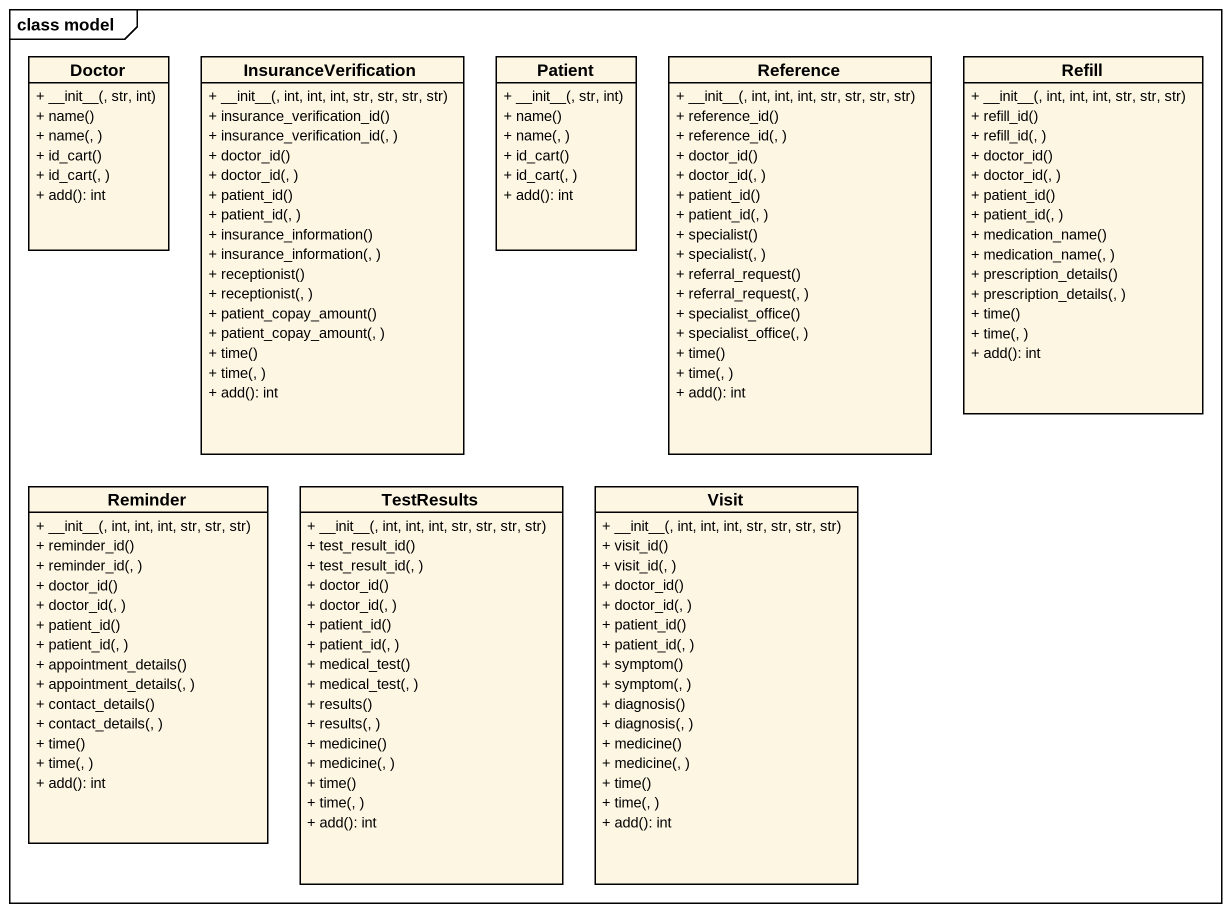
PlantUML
@startuml
mainframe class model
hide circle
hide empty members
skinparam classAttributeIconSize 0
class Doctor {
  + ~__init~__(, str, int)
  + name()
  + name(, )
  + id_cart()
  + id_cart(, )
  + add(): int
}
class InsuranceVerification {
  + ~__init~__(, int, int, int, str, str, str, str)
  + insurance_verification_id()
  + insurance_verification_id(, )
  + doctor_id()
  + doctor_id(, )
  + patient_id()
  + patient_id(, )
  + insurance_information()
  + insurance_information(, )
  + receptionist()
  + receptionist(, )
  + patient_copay_amount()
  + patient_copay_amount(, )
  + time()
  + time(, )
  + add(): int
}
class Patient {
  + ~__init~__(, str, int)
  + name()
  + name(, )
  + id_cart()
  + id_cart(, )
  + add(): int
}
class Reference {
  + ~__init~__(, int, int, int, str, str, str, str)
  + reference_id()
  + reference_id(, )
  + doctor_id()
  + doctor_id(, )
  + patient_id()
  + patient_id(, )
  + specialist()
  + specialist(, )
  + referral_request()
  + referral_request(, )
  + specialist_office()
  + specialist_office(, )
  + time()
  + time(, )
  + add(): int
}
class Refill {
  + ~__init~__(, int, int, int, str, str, str)
  + refill_id()
  + refill_id(, )
  + doctor_id()
  + doctor_id(, )
  + patient_id()
  + patient_id(, )
  + medication_name()
  + medication_name(, )
  + prescription_details()
  + prescription_details(, )
  + time()
  + time(, )
  + add(): int
}
class Reminder {
  + ~__init~__(, int, int, int, str, str, str)
  + reminder_id()
  + reminder_id(, )
  + doctor_id()
  + doctor_id(, )
  + patient_id()
  + patient_id(, )
  + appointment_details()
  + appointment_details(, )
  + contact_details()
  + contact_details(, )
  + time()
  + time(, )
  + add(): int
}
class TestResults {
  + ~__init~__(, int, int, int, str, str, str, str)
  + test_result_id()
  + test_result_id(, )
  + doctor_id()
  + doctor_id(, )
  + patient_id()
  + patient_id(, )
  + medical_test()
  + medical_test(, )
  + results()
  + results(, )
  + medicine()
  + medicine(, )
  + time()
  + time(, )
  + add(): int
}
class Visit {
  + ~__init~__(, int, int, int, str, str, str, str)
  + visit_id()
  + visit_id(, )
  + doctor_id()
  + doctor_id(, )
  + patient_id()
  + patient_id(, )
  + symptom()
  + symptom(, )
  + diagnosis()
  + diagnosis(, )
  + medicine()
  + medicine(, )
  + time()
  + time(, )
  + add(): int
}
@enduml
